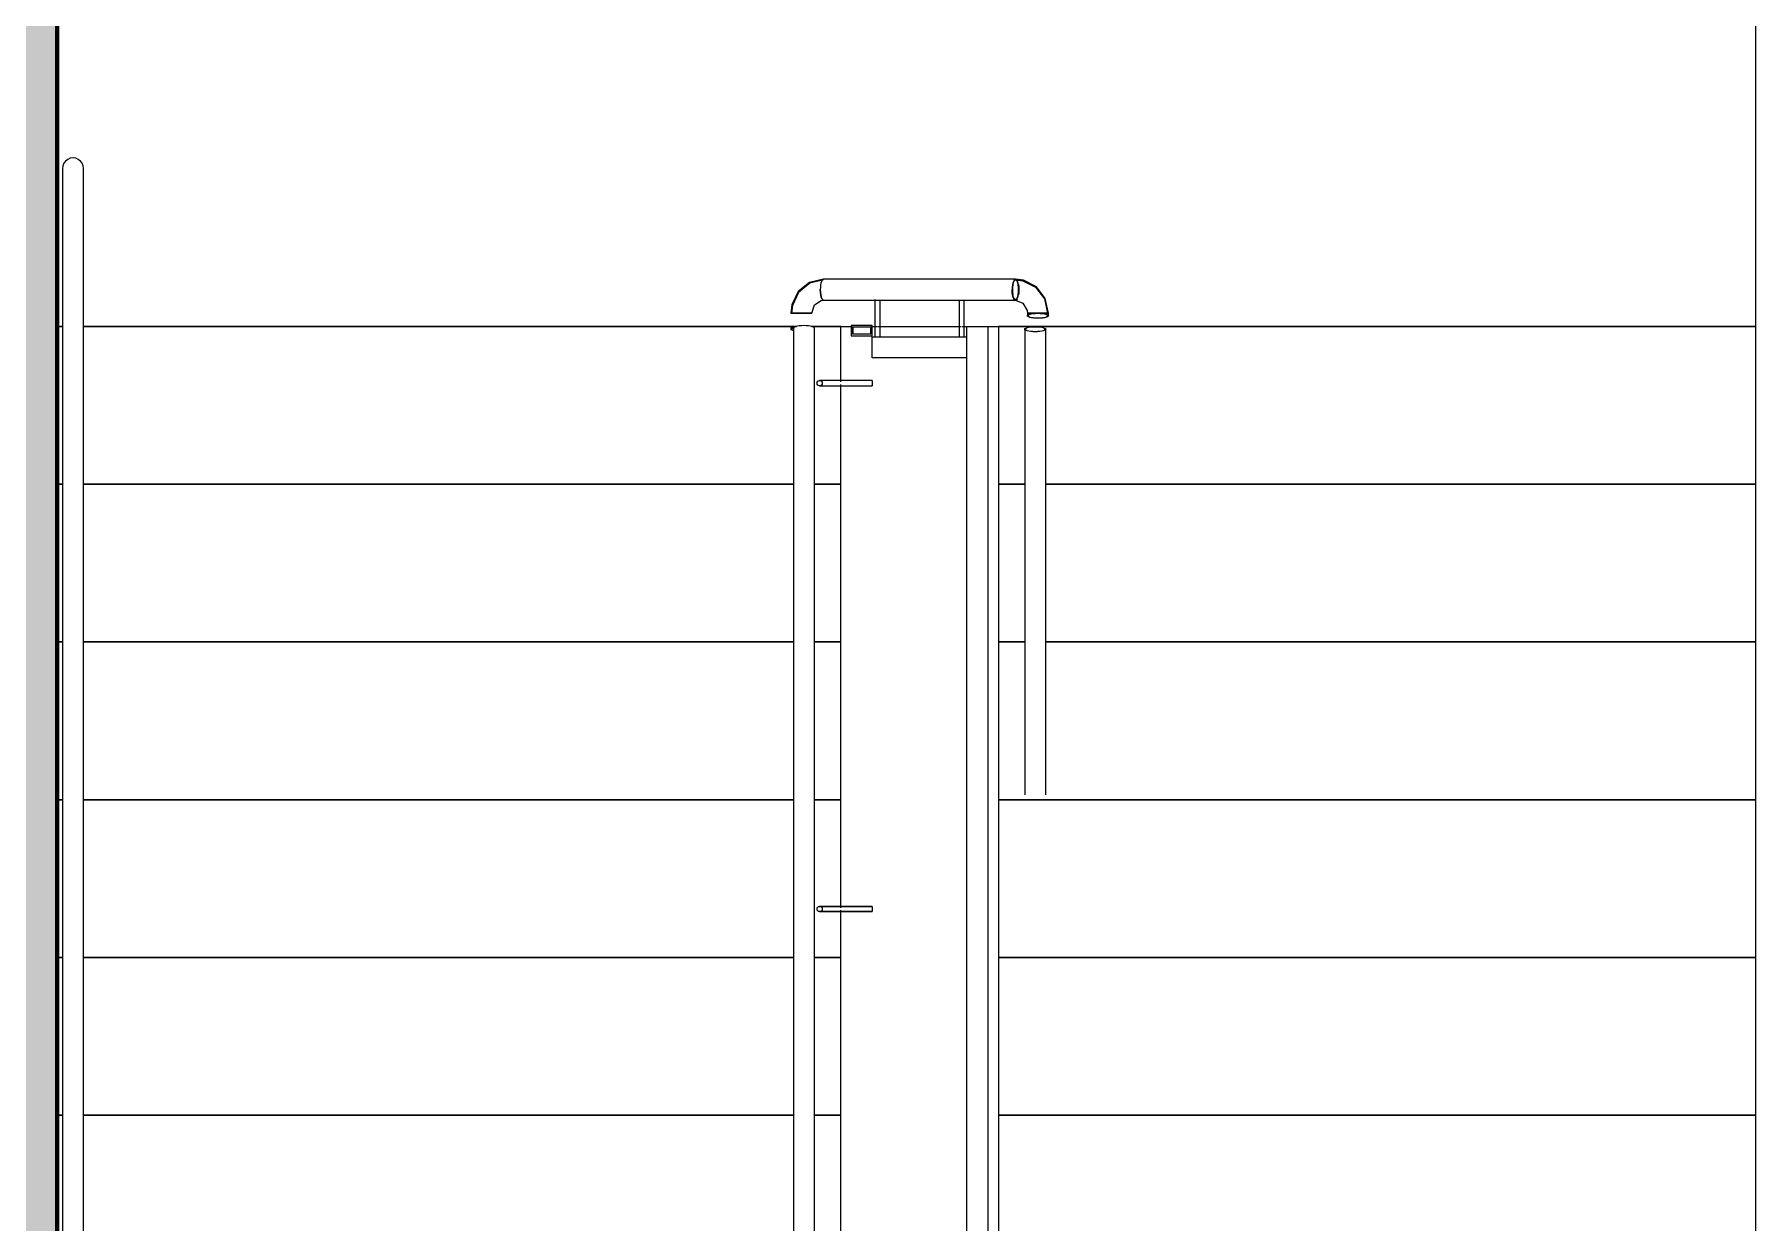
# Model space of a CAD drawing. Header units: millimetres. Extents: x -537608 to 253996, y -217170 to 186033.
# Drawn here: x -216910 to -213636, y 145317 to 147577 of the extents above; entities that cross this region are included whole.
import ezdxf

# ---------------------------------------------------------------- set-up
doc = ezdxf.new("R2010")
doc.units = ezdxf.units.MM
doc.layers.add('16) Лак 1.6м', color=160, linetype='Continuous', lineweight=90)
doc.layers.add('PDF _Геометрия', color=7, linetype='Continuous')
doc.layers.add('PDF _Сплошная заливка', color=7, linetype='Continuous', true_color=0xffffff)

msp = doc.modelspace()

# ---------------------------------------------------------------- hatches: boundary and pattern name
at = {"layer": 'PDF _Сплошная заливка', "true_color": 0x56bc34, "transparency": 33554559}
h = msp.add_hatch(color=85, dxfattribs=at)
h.paths.add_polyline_path([(-216926.1955, 140421.2571), (-216866.1969, 140421.2571), (-216866.1969, 140631.2573), (-216918.1951, 140631.2573), (-216918.1951, 140626.2577), (-216926.1955, 140626.2577)], flags=0)
h.paths.add_polyline_path([(-216918.1951, 142281.2572), (-216866.1969, 142281.2572), (-216866.1969, 148521.2561), (-216926.1955, 148521.2561), (-216926.1481, 142286.258), (-216918.1951, 142286.258)], flags=0)

# ---------------------------------------------------------------- linework, layer by layer
at = {"layer": '16) Лак 1.6м'}
msp.add_lwpolyline([(-215999.3038, 148461.2554), (-216866.1969, 148461.2554), (-216866.1969, 143153.2583)], dxfattribs=at)
at = {"layer": 'PDF _Геометрия', "lineweight": 9}
for p, q in [((-216866.1969, 143156.2574), (-216866.1969, 148461.2554)), ((-213636.1962, 147701.3102), (-213636.1962, 142781.3119)), ((-216846.196, 147338.9444), (-216850.3383, 147335.7666)), ((-216841.3713, 147340.9424), (-216846.196, 147338.9444)), ((-216836.1956, 147341.6248), (-216841.3713, 147340.9424)), ((-216831.0198, 147340.9424), (-216836.1956, 147341.6248)), ((-216826.195, 147338.9444), (-216831.0198, 147340.9424)), ((-216822.0528, 147335.7666), (-216826.195, 147338.9444)), ((-216855.514, 147326.7996), (-216856.1965, 147321.6239)), ((-216856.1965, 147321.6239), (-216856.1965, 143121.2568)), ((-216853.5161, 147331.6244), (-216855.514, 147326.7996)), ((-216850.3383, 147335.7666), (-216853.5161, 147331.6244)), ((-216818.8751, 147331.6244), (-216822.0528, 147335.7666)), ((-216816.8771, 147326.7996), (-216818.8751, 147331.6244)), ((-216816.1968, 147321.6239), (-216816.8771, 147326.7996)), ((-216816.1968, 143121.2568), (-216816.1968, 147321.6239)), ((-215408.641, 147111.2566), (-215435.4301, 147105.0088)), ((-215408.641, 147109.7561), (-215435.0749, 147103.5103)), ((-215411.4398, 147109.2759), (-215412.6605, 147106.8926)), ((-215410.077, 147110.755), (-215411.4398, 147109.2759)), ((-215408.641, 147111.2566), (-215410.077, 147110.755)), ((-215043.7519, 147111.2566), (-215408.641, 147111.2566)), ((-215046.5486, 147109.2759), (-215047.7693, 147106.8926)), ((-215045.2935, 147109.1252), (-215046.7316, 147107.278)), ((-215046.7316, 147107.278), (-215045.2935, 147109.1252)), ((-215045.1858, 147110.755), (-215046.5486, 147109.2759)), ((-215043.7519, 147109.7561), (-215045.2935, 147109.1252)), ((-215045.2935, 147109.1252), (-215043.7519, 147109.7561)), ((-215043.7519, 147111.2566), (-215045.1858, 147110.755)), ((-215028.5112, 147109.3017), (-215043.7519, 147111.2566)), ((-215043.7519, 147111.2566), (-215042.0834, 147110.5741)), ((-215042.0834, 147110.5741), (-215043.7519, 147111.2566)), ((-215043.7519, 147109.7561), (-215042.2083, 147109.1252)), ((-215042.2083, 147109.1252), (-215043.7519, 147109.7561)), ((-215043.7519, 147109.7561), (-215029.8137, 147108.0832)), ((-215042.2083, 147109.1252), (-215040.7701, 147107.278)), ((-215040.7701, 147107.278), (-215042.2083, 147109.1252)), ((-215042.0834, 147110.5741), (-215040.529, 147108.5762)), ((-215040.529, 147108.5762), (-215042.0834, 147110.5741)), ((-215004.0601, 147096.5283), (-215028.5112, 147109.3017)), ((-215456.9984, 147087.5418), (-215469.3521, 147062.1069)), ((-215456.2449, 147086.0714), (-215468.1249, 147060.7656)), ((-215435.4301, 147105.0088), (-215456.9984, 147087.5418)), ((-215435.0749, 147103.5103), (-215456.2449, 147086.0714)), ((-215414.9254, 147095.7102), (-215415.0869, 147091.2557)), ((-215415.0869, 147091.2557), (-215414.8673, 147086.08)), ((-215414.8673, 147086.08), (-215415.0869, 147091.2557)), ((-215414.4475, 147099.9364), (-215414.9254, 147095.7102)), ((-215414.8673, 147086.08), (-215414.2236, 147081.2574)), ((-215414.2236, 147081.2574), (-215414.8673, 147086.08)), ((-215413.681, 147103.7277), (-215414.4475, 147099.9364)), ((-215414.2236, 147081.2574), (-215413.1988, 147077.1151)), ((-215413.1988, 147077.1151), (-215414.2236, 147081.2574)), ((-215412.6605, 147106.8926), (-215413.681, 147103.7277)), ((-215413.1988, 147077.1151), (-215411.8639, 147073.9352)), ((-215411.8639, 147073.9352), (-215413.1988, 147077.1151)), ((-215050.0343, 147095.7102), (-215050.1958, 147091.2557)), ((-215050.1958, 147091.2557), (-215049.9761, 147086.08)), ((-215049.9761, 147086.08), (-215050.1958, 147091.2557)), ((-215049.5584, 147099.9364), (-215050.0343, 147095.7102)), ((-215049.9761, 147086.08), (-215049.3324, 147081.2574)), ((-215049.3324, 147081.2574), (-215049.9761, 147086.08)), ((-215049.5089, 147096.0439), (-215049.7135, 147091.2557)), ((-215049.7135, 147091.2557), (-215049.5089, 147096.0439)), ((-215049.7135, 147091.2557), (-215049.5089, 147086.4675)), ((-215049.5089, 147086.4675), (-215049.7135, 147091.2557)), ((-215048.7899, 147103.7277), (-215049.5584, 147099.9364)), ((-215048.9148, 147100.5069), (-215049.5089, 147096.0439)), ((-215049.5089, 147096.0439), (-215048.9148, 147100.5069)), ((-215049.5089, 147086.4675), (-215048.9148, 147082.0067)), ((-215048.9148, 147082.0067), (-215049.5089, 147086.4675)), ((-215049.3324, 147081.2574), (-215048.3076, 147077.1151)), ((-215048.3076, 147077.1151), (-215049.3324, 147081.2574)), ((-215047.9674, 147104.3392), (-215048.9148, 147100.5069)), ((-215048.9148, 147100.5069), (-215047.9674, 147104.3392)), ((-215047.7693, 147106.8926), (-215048.7899, 147103.7277)), ((-215048.3076, 147077.1151), (-215046.9728, 147073.9352)), ((-215046.9728, 147073.9352), (-215048.3076, 147077.1151)), ((-215046.7316, 147107.278), (-215047.9674, 147104.3392)), ((-215047.9674, 147104.3392), (-215046.7316, 147107.278)), ((-215040.7701, 147107.278), (-215039.5343, 147104.3392)), ((-215039.5343, 147104.3392), (-215040.7701, 147107.278)), ((-215039.5343, 147078.1743), (-215040.7701, 147075.2356)), ((-215040.7701, 147075.2356), (-215039.5343, 147078.1743)), ((-215039.7324, 147075.6209), (-215038.7119, 147078.7858)), ((-215039.5343, 147104.3392), (-215038.587, 147100.5069)), ((-215038.587, 147100.5069), (-215039.5343, 147104.3392)), ((-215038.587, 147082.0067), (-215039.5343, 147078.1743)), ((-215039.5343, 147078.1743), (-215038.587, 147082.0067)), ((-215038.7119, 147078.7858), (-215037.9433, 147082.5772)), ((-215038.587, 147100.5069), (-215037.9928, 147096.0439)), ((-215037.9928, 147096.0439), (-215038.587, 147100.5069)), ((-215037.9928, 147086.4675), (-215038.587, 147082.0067)), ((-215038.587, 147082.0067), (-215037.9928, 147086.4675)), ((-215037.5256, 147096.4336), (-215038.1693, 147101.2562)), ((-215038.1693, 147101.2562), (-215037.5256, 147096.4336)), ((-215037.5256, 147086.08), (-215038.1693, 147081.2574)), ((-215037.9928, 147096.0439), (-215037.7883, 147091.2557)), ((-215037.7883, 147091.2557), (-215037.9928, 147096.0439)), ((-215037.7883, 147091.2557), (-215037.9928, 147086.4675)), ((-215037.9928, 147086.4675), (-215037.7883, 147091.2557)), ((-215037.9433, 147082.5772), (-215037.4675, 147086.8012)), ((-215037.306, 147091.2557), (-215037.5256, 147096.4336)), ((-215037.5256, 147096.4336), (-215037.306, 147091.2557)), ((-215037.306, 147091.2557), (-215037.5256, 147086.08)), ((-215037.4675, 147086.8012), (-215037.306, 147091.2557)), ((-215029.8137, 147108.0832), (-215005.5069, 147095.7855)), ((-215005.5069, 147095.7855), (-214988.6923, 147073.7931)), ((-214987.2003, 147074.1397), (-215004.0601, 147096.5283)), ((-215469.3521, 147062.1069), (-215471.2402, 147046.2568)), ((-215470.8592, 147046.2568), (-215471.2402, 147046.2568)), ((-215471.2402, 147046.2568), (-215471.1972, 147046.2568)), ((-215471.1972, 147046.2568), (-215470.1745, 147046.2568)), ((-215469.1863, 147046.2568), (-215470.8592, 147046.2568)), ((-215470.1745, 147046.2568), (-215468.2627, 147046.2568)), ((-215468.1249, 147060.7656), (-215469.7418, 147046.2568)), ((-215469.7009, 147046.2568), (-215469.7396, 147046.2568)), ((-215469.7396, 147046.2568), (-215469.3887, 147046.2568)), ((-215468.7535, 147046.2568), (-215469.7009, 147046.2568)), ((-215469.3887, 147046.2568), (-215467.8407, 147046.2568)), ((-215466.2885, 147046.2568), (-215469.1863, 147046.2568)), ((-215466.6135, 147046.2568), (-215468.7535, 147046.2568)), ((-215468.2627, 147046.2568), (-215465.5004, 147046.2568)), ((-215467.8407, 147046.2568), (-215465.1603, 147046.2568)), ((-215463.4272, 147046.2568), (-215466.6135, 147046.2568)), ((-215462.3658, 147046.2568), (-215466.2885, 147046.2568)), ((-215465.5004, 147046.2568), (-215462.0234, 147046.2568)), ((-215465.1603, 147046.2568), (-215461.5325, 147046.2568)), ((-215459.4076, 147046.2568), (-215463.4272, 147046.2568)), ((-215457.6853, 147046.2568), (-215462.3658, 147046.2568)), ((-215462.0234, 147046.2568), (-215458.0061, 147046.2568)), ((-215461.5325, 147046.2568), (-215457.203, 147046.2568)), ((-215454.8347, 147046.2568), (-215459.4076, 147046.2568)), ((-215458.0061, 147046.2568), (-215453.6506, 147046.2568)), ((-215453.3083, 147046.2568), (-215457.6853, 147046.2568)), ((-215457.203, 147046.2568), (-215452.4665, 147046.2568)), ((-215450.0142, 147046.2568), (-215454.8347, 147046.2568)), ((-215453.6506, 147046.2568), (-215449.1725, 147046.2568)), ((-215448.8302, 147046.2568), (-215453.3083, 147046.2568)), ((-215452.4665, 147046.2568), (-215447.6482, 147046.2568)), ((-215445.2778, 147046.2568), (-215450.0142, 147046.2568)), ((-215449.1725, 147046.2568), (-215444.7955, 147046.2568)), ((-215444.4747, 147046.2568), (-215448.8302, 147046.2568)), ((-215447.6482, 147046.2568), (-215443.0732, 147046.2568)), ((-215440.9503, 147046.2568), (-215445.2778, 147046.2568)), ((-215444.7955, 147046.2568), (-215440.115, 147046.2568)), ((-215440.4573, 147046.2568), (-215444.4747, 147046.2568)), ((-215443.0732, 147046.2568), (-215439.0557, 147046.2568)), ((-215437.3205, 147046.2568), (-215440.9503, 147046.2568)), ((-215436.9803, 147046.2568), (-215440.4573, 147046.2568)), ((-215440.115, 147046.2568), (-215436.1923, 147046.2568)), ((-215439.0557, 147046.2568), (-215435.8672, 147046.2568)), ((-215434.6422, 147046.2568), (-215437.3205, 147046.2568)), ((-215434.2181, 147046.2568), (-215436.9803, 147046.2568)), ((-215436.1923, 147046.2568), (-215433.2966, 147046.2568)), ((-215435.8672, 147046.2568), (-215433.7272, 147046.2568)), ((-215433.092, 147046.2568), (-215434.6422, 147046.2568)), ((-215432.3084, 147046.2568), (-215434.2181, 147046.2568)), ((-215433.7272, 147046.2568), (-215432.782, 147046.2568)), ((-215433.2966, 147046.2568), (-215431.6216, 147046.2568)), ((-215432.7411, 147046.2568), (-215433.092, 147046.2568)), ((-215432.782, 147046.2568), (-215432.7411, 147046.2568)), ((-215431.2857, 147046.2568), (-215432.3084, 147046.2568)), ((-215431.6216, 147046.2568), (-215431.2427, 147046.2568)), ((-215431.2427, 147046.2568), (-215431.2857, 147046.2568)), ((-215431.2405, 147046.2568), (-215426.0648, 147062.1564)), ((-215426.0648, 147062.1564), (-215413.2461, 147070.7295)), ((-215413.2461, 147070.7295), (-215408.641, 147071.2569)), ((-215411.8639, 147073.9352), (-215410.3095, 147071.9373)), ((-215410.3095, 147071.9373), (-215411.8639, 147073.9352)), ((-215410.3095, 147071.9373), (-215408.641, 147071.2569)), ((-215408.641, 147071.2569), (-215410.3095, 147071.9373)), ((-215408.641, 147071.2569), (-215043.7519, 147071.2569)), ((-215311.1961, 147072.4841), (-215311.1961, 147066.2556)), ((-215311.1961, 147066.2556), (-215311.1961, 147001.2558)), ((-215301.1957, 147066.2556), (-215301.1957, 147069.7908)), ((-215301.1957, 147001.2558), (-215301.1957, 147066.2556)), ((-215151.1973, 147071.9373), (-215151.1973, 147066.2556)), ((-215151.1973, 147066.2556), (-215151.1973, 147001.2558)), ((-215141.1968, 147066.2556), (-215141.1968, 147069.7908)), ((-215141.1968, 147001.2558), (-215141.1968, 147066.2556)), ((-215046.9728, 147073.9352), (-215045.4183, 147071.9373)), ((-215045.4183, 147071.9373), (-215046.9728, 147073.9352)), ((-215045.2935, 147073.3862), (-215046.7316, 147075.2356)), ((-215046.7316, 147075.2356), (-215045.2935, 147073.3862)), ((-215045.4183, 147071.9373), (-215043.7519, 147071.2569)), ((-215043.7519, 147071.2569), (-215045.4183, 147071.9373)), ((-215043.7519, 147072.7575), (-215045.2935, 147073.3862)), ((-215045.2935, 147073.3862), (-215043.7519, 147072.7575)), ((-215042.2083, 147073.3862), (-215043.7519, 147072.7575)), ((-215043.7519, 147072.7575), (-215042.2083, 147073.3862)), ((-215042.0834, 147071.9373), (-215043.7519, 147071.2569)), ((-215043.7519, 147071.2569), (-215042.3159, 147071.7586)), ((-215043.7519, 147071.2569), (-215029.6329, 147065.7583)), ((-215042.3159, 147071.7586), (-215040.9531, 147073.2377)), ((-215040.7701, 147075.2356), (-215042.2083, 147073.3862)), ((-215042.2083, 147073.3862), (-215040.7701, 147075.2356)), ((-215040.529, 147073.9352), (-215042.0834, 147071.9373)), ((-215040.9531, 147073.2377), (-215039.7324, 147075.6209)), ((-215029.6329, 147065.7583), (-215021.6605, 147051.5186)), ((-215021.6605, 147051.5186), (-215021.1524, 147046.2568)), ((-215021.1524, 147046.2568), (-215021.1524, 147041.5354)), ((-215020.4699, 147046.2568), (-215021.1524, 147046.2568)), ((-215021.1524, 147046.2568), (-215020.4699, 147046.2568)), ((-215020.7713, 147046.2568), (-215021.1502, 147046.2568)), ((-215021.1502, 147046.2568), (-215021.1072, 147046.2568)), ((-215021.1072, 147046.2568), (-215020.0845, 147046.2568)), ((-215019.0963, 147046.2568), (-215020.7713, 147046.2568)), ((-215020.6508, 147042.5861), (-215019.1717, 147043.5828)), ((-215018.472, 147046.2568), (-215020.4699, 147046.2568)), ((-215020.4699, 147046.2568), (-215018.472, 147046.2568)), ((-215020.0845, 147046.2568), (-215018.1727, 147046.2568)), ((-215019.021, 147046.2568), (-215019.6518, 147046.2568)), ((-215019.6518, 147046.2568), (-215019.021, 147046.2568)), ((-215019.6109, 147046.2568), (-215019.6496, 147046.2568)), ((-215019.6496, 147046.2568), (-215019.2987, 147046.2568)), ((-215018.6658, 147046.2568), (-215019.6109, 147046.2568)), ((-215019.2987, 147046.2568), (-215017.7507, 147046.2568)), ((-215019.1717, 147043.5828), (-215016.7883, 147044.4785)), ((-215016.2006, 147046.2568), (-215019.0963, 147046.2568)), ((-215017.1737, 147046.2568), (-215019.021, 147046.2568)), ((-215019.021, 147046.2568), (-215017.1737, 147046.2568)), ((-215016.5257, 147046.2568), (-215018.6658, 147046.2568)), ((-215015.2942, 147046.2568), (-215018.472, 147046.2568)), ((-215018.472, 147046.2568), (-215015.2942, 147046.2568)), ((-215016.3771, 147044.0156), (-215018.4504, 147043.0834)), ((-215018.1727, 147046.2568), (-215015.4105, 147046.2568)), ((-215017.7507, 147046.2568), (-215015.0725, 147046.2568)), ((-215014.2328, 147046.2568), (-215017.1737, 147046.2568)), ((-215017.1737, 147046.2568), (-215014.2328, 147046.2568)), ((-215016.7883, 147044.4785), (-215013.6214, 147045.2255)), ((-215013.3372, 147046.2568), (-215016.5257, 147046.2568)), ((-215013.419, 147044.8036), (-215016.3771, 147044.0156)), ((-215012.2779, 147046.2568), (-215016.2006, 147046.2568)), ((-215015.4105, 147046.2568), (-215011.9356, 147046.2568)), ((-215011.1519, 147046.2568), (-215015.2942, 147046.2568)), ((-215015.2942, 147046.2568), (-215011.1519, 147046.2568)), ((-215015.0725, 147046.2568), (-215011.4426, 147046.2568)), ((-215010.4027, 147046.2568), (-215014.2328, 147046.2568)), ((-215014.2328, 147046.2568), (-215010.4027, 147046.2568)), ((-215013.6214, 147045.2255), (-215009.83, 147045.7896)), ((-215009.7482, 147045.4021), (-215013.419, 147044.8036)), ((-215009.3198, 147046.2568), (-215013.3372, 147046.2568)), ((-215007.5974, 147046.2568), (-215012.2779, 147046.2568)), ((-215011.9356, 147046.2568), (-215007.9182, 147046.2568)), ((-215011.4426, 147046.2568), (-215007.113, 147046.2568)), ((-215006.3271, 147046.2568), (-215011.1519, 147046.2568)), ((-215011.1519, 147046.2568), (-215006.3271, 147046.2568)), ((-215005.9396, 147046.2568), (-215010.4027, 147046.2568)), ((-215010.4027, 147046.2568), (-215005.9396, 147046.2568)), ((-215009.83, 147045.7896), (-215005.6016, 147046.1384)), ((-215005.5801, 147045.7767), (-215009.7482, 147045.4021)), ((-215004.7447, 147046.2568), (-215009.3198, 147046.2568)), ((-215007.9182, 147046.2568), (-215003.5628, 147046.2568)), ((-215003.2205, 147046.2568), (-215007.5974, 147046.2568)), ((-215007.113, 147046.2568), (-215002.3786, 147046.2568)), ((-215001.1514, 147046.2568), (-215006.3271, 147046.2568)), ((-215006.3271, 147046.2568), (-215001.1514, 147046.2568)), ((-215001.1514, 147046.2568), (-215005.9396, 147046.2568)), ((-215005.9396, 147046.2568), (-215001.1514, 147046.2568)), ((-215005.6016, 147046.1384), (-215001.1514, 147046.2568)), ((-215001.1514, 147045.9016), (-215005.5801, 147045.7767)), ((-214999.9264, 147046.2568), (-215004.7447, 147046.2568)), ((-215003.5628, 147046.2568), (-214999.0846, 147046.2568)), ((-214998.7423, 147046.2568), (-215003.2205, 147046.2568)), ((-215002.3786, 147046.2568), (-214997.5582, 147046.2568)), ((-215001.1514, 147046.2568), (-214995.9758, 147046.2568)), ((-214995.9758, 147046.2568), (-215001.1514, 147046.2568)), ((-215001.1514, 147046.2568), (-214996.3633, 147046.2568)), ((-214996.3633, 147046.2568), (-215001.1514, 147046.2568)), ((-215001.1514, 147046.2568), (-214996.7013, 147046.1384)), ((-214996.725, 147045.7767), (-215001.1514, 147045.9016)), ((-214995.1899, 147046.2568), (-214999.9264, 147046.2568)), ((-214999.0846, 147046.2568), (-214994.7055, 147046.2568)), ((-214994.3847, 147046.2568), (-214998.7423, 147046.2568)), ((-214997.5582, 147046.2568), (-214992.9831, 147046.2568)), ((-214992.5547, 147045.4021), (-214996.725, 147045.7767)), ((-214996.7013, 147046.1384), (-214992.475, 147045.7896)), ((-214996.3633, 147046.2568), (-214991.9024, 147046.2568)), ((-214991.9024, 147046.2568), (-214996.3633, 147046.2568)), ((-214995.9758, 147046.2568), (-214991.151, 147046.2568)), ((-214991.151, 147046.2568), (-214995.9758, 147046.2568)), ((-214990.8603, 147046.2568), (-214995.1899, 147046.2568)), ((-214994.7055, 147046.2568), (-214990.025, 147046.2568)), ((-214990.3695, 147046.2568), (-214994.3847, 147046.2568)), ((-214992.9831, 147046.2568), (-214988.9658, 147046.2568)), ((-214988.8839, 147044.8036), (-214992.5547, 147045.4021)), ((-214992.475, 147045.7896), (-214988.6815, 147045.2255)), ((-214991.9024, 147046.2568), (-214988.0701, 147046.2568)), ((-214988.0701, 147046.2568), (-214991.9024, 147046.2568)), ((-214991.151, 147046.2568), (-214987.0087, 147046.2568)), ((-214987.0087, 147046.2568), (-214991.151, 147046.2568)), ((-214987.2326, 147046.2568), (-214990.8603, 147046.2568)), ((-214986.8924, 147046.2568), (-214990.3695, 147046.2568)), ((-214990.025, 147046.2568), (-214986.1045, 147046.2568)), ((-214988.9658, 147046.2568), (-214985.7794, 147046.2568)), ((-214985.9258, 147044.0156), (-214988.8839, 147044.8036)), ((-214988.6923, 147073.7931), (-214982.6512, 147046.2568)), ((-214988.6815, 147045.2255), (-214985.5146, 147044.4785)), ((-214988.0701, 147046.2568), (-214985.1313, 147046.2568)), ((-214985.1313, 147046.2568), (-214988.0701, 147046.2568)), ((-214984.5522, 147046.2568), (-214987.2326, 147046.2568)), ((-214981.1526, 147046.2568), (-214987.2003, 147074.1397)), ((-214987.0087, 147046.2568), (-214983.8309, 147046.2568)), ((-214983.8309, 147046.2568), (-214987.0087, 147046.2568)), ((-214984.1302, 147046.2568), (-214986.8924, 147046.2568)), ((-214986.1045, 147046.2568), (-214983.2066, 147046.2568)), ((-214983.8546, 147043.0834), (-214985.9258, 147044.0156)), ((-214985.7794, 147046.2568), (-214983.6393, 147046.2568)), ((-214985.5146, 147044.4785), (-214983.1334, 147043.5828)), ((-214985.1313, 147046.2568), (-214983.2819, 147046.2568)), ((-214983.2819, 147046.2568), (-214985.1313, 147046.2568)), ((-214983.0042, 147046.2568), (-214984.5522, 147046.2568)), ((-214982.2184, 147046.2568), (-214984.1302, 147046.2568)), ((-214983.8309, 147046.2568), (-214981.833, 147046.2568)), ((-214981.833, 147046.2568), (-214983.8309, 147046.2568)), ((-214983.6393, 147046.2568), (-214982.692, 147046.2568)), ((-214983.2819, 147046.2568), (-214982.6512, 147046.2568)), ((-214982.6512, 147046.2568), (-214983.2819, 147046.2568)), ((-214983.2066, 147046.2568), (-214981.5316, 147046.2568)), ((-214983.1334, 147043.5828), (-214981.6521, 147042.5861)), ((-214982.6533, 147046.2568), (-214983.0042, 147046.2568)), ((-214982.692, 147046.2568), (-214982.6533, 147046.2568)), ((-214981.1957, 147046.2568), (-214982.2184, 147046.2568)), ((-214981.833, 147046.2568), (-214981.1526, 147046.2568)), ((-214981.1526, 147046.2568), (-214981.833, 147046.2568)), ((-214981.5316, 147046.2568), (-214981.1526, 147046.2568)), ((-214981.1526, 147046.2568), (-214981.1957, 147046.2568)), ((-214981.1526, 147041.5354), (-214981.1526, 147046.2568)), ((-215471.2402, 147021.2503), (-215471.2402, 147016.5289)), ((-215470.7386, 147021.2503), (-215471.2402, 147021.2503)), ((-215471.2402, 147021.2503), (-215470.5599, 147021.2503)), ((-215470.7386, 147017.5795), (-215471.2402, 147016.5289)), ((-215471.2402, 147016.5289), (-215470.7386, 147015.4782)), ((-215469.2595, 147021.2503), (-215470.7386, 147021.2503)), ((-215469.2595, 147018.5763), (-215470.7386, 147017.5795)), ((-215470.7386, 147015.4782), (-215469.2595, 147014.4793)), ((-215470.5599, 147021.2503), (-215468.5619, 147021.2503)), ((-215469.1109, 147021.2503), (-215469.7418, 147021.2503)), ((-215469.7418, 147021.2503), (-215469.1109, 147021.2503)), ((-215469.7418, 147016.5289), (-215469.6061, 147017.0542)), ((-215469.6061, 147016.0014), (-215469.7418, 147016.5289)), ((-215469.6061, 147017.0542), (-215468.5383, 147018.0768)), ((-215468.5383, 147014.9809), (-215469.6061, 147016.0014)), ((-215466.8762, 147021.2503), (-215469.2595, 147021.2503)), ((-215466.8784, 147019.4719), (-215469.2595, 147018.5763)), ((-215469.2595, 147014.4793), (-215466.8784, 147013.5858)), ((-215467.2616, 147021.2503), (-215469.1109, 147021.2503)), ((-215469.1109, 147021.2503), (-215467.2616, 147021.2503)), ((-215468.5619, 147021.2503), (-215465.3821, 147021.2503)), ((-215468.5383, 147018.0768), (-215466.465, 147019.0091)), ((-215466.465, 147014.0486), (-215468.5383, 147014.9809)), ((-215464.3228, 147021.2503), (-215467.2616, 147021.2503)), ((-215467.2616, 147021.2503), (-215464.3228, 147021.2503)), ((-215463.7113, 147021.2503), (-215466.8762, 147021.2503)), ((-215465.6942, 147019.0865), (-215466.1959, 147018.0359)), ((-215466.1959, 147018.0359), (-215466.1959, 143128.594)), ((-215464.2151, 147020.0834), (-215465.6942, 147019.0865)), ((-215465.3821, 147021.2503), (-215461.2398, 147021.2503)), ((-215460.4905, 147021.2503), (-215464.3228, 147021.2503)), ((-215464.3228, 147021.2503), (-215460.4905, 147021.2503)), ((-215461.8318, 147020.979), (-215464.2151, 147020.0834)), ((-215458.667, 147021.7261), (-215461.8318, 147020.979)), ((-215454.8735, 147022.2902), (-215458.667, 147021.7261)), ((-215450.6473, 147022.6389), (-215454.8735, 147022.2902)), ((-215446.1971, 147022.7574), (-215450.6473, 147022.6389)), ((-215441.7447, 147022.6389), (-215446.1971, 147022.7574)), ((-215437.5185, 147022.2902), (-215441.7447, 147022.6389)), ((-215433.7272, 147021.7261), (-215437.5185, 147022.2902)), ((-215430.5602, 147020.979), (-215433.7272, 147021.7261)), ((-215428.1769, 147020.0834), (-215430.5602, 147020.979)), ((-215426.6978, 147019.0865), (-215428.1769, 147020.0834)), ((-215426.1961, 147018.0359), (-215426.6978, 147019.0865)), ((-215426.1961, 143128.594), (-215426.1961, 147018.0359)), ((-215356.1971, 147021.2567), (-215356.1971, 147003.314)), ((-215353.196, 147020.3137), (-215353.196, 147006.3152)), ((-215319.1965, 147006.3152), (-215319.1965, 147020.3137)), ((-215316.1953, 147003.314), (-215316.1953, 147021.2567)), ((-215136.1954, 147001.2558), (-215136.1954, 147021.2567)), ((-215136.1954, 147021.2567), (-215096.1957, 147021.2567)), ((-215096.1957, 147021.2567), (-215096.1957, 143121.2568)), ((-215026.1968, 147015.9777), (-215025.6952, 147017.0284)), ((-215026.1968, 147015.9777), (-215026.1968, 146130.2699)), ((-215025.6952, 147014.927), (-215026.1968, 147015.9777)), ((-215025.6952, 147017.0284), (-215024.216, 147018.0273)), ((-215024.216, 147013.9303), (-215025.6952, 147014.927)), ((-215024.5605, 147016.5052), (-215024.6961, 147015.9777)), ((-215024.6961, 147015.9777), (-215024.5605, 147015.4524)), ((-215023.4948, 147017.5257), (-215024.5605, 147016.5052)), ((-215024.5605, 147015.4524), (-215023.4948, 147014.4297)), ((-215021.8327, 147013.0346), (-215024.216, 147013.9303)), ((-215021.4215, 147018.4579), (-215023.4948, 147017.5257)), ((-215018.6658, 147012.2875), (-215021.8327, 147013.0346)), ((-215018.4634, 147019.248), (-215021.4215, 147018.4579)), ((-215021.4215, 147013.4975), (-215018.4634, 147012.7095)), ((-215021.1524, 147041.5354), (-215020.6508, 147042.5861)), ((-215020.6508, 147040.4848), (-215021.1524, 147041.5354)), ((-215019.1717, 147039.4858), (-215020.6508, 147040.4848)), ((-215019.5161, 147042.0607), (-215019.6518, 147041.5354)), ((-215019.6518, 147041.5354), (-215019.5161, 147041.0079)), ((-215018.4504, 147043.0834), (-215019.5161, 147042.0607)), ((-215019.5161, 147041.0079), (-215018.4504, 147039.9874)), ((-215016.7883, 147038.5923), (-215019.1717, 147039.4858)), ((-215018.6658, 147019.67), (-215014.8744, 147020.2319)), ((-215014.8744, 147011.7234), (-215018.6658, 147012.2875)), ((-215014.7947, 147019.8444), (-215018.4634, 147019.248)), ((-215018.4634, 147012.7095), (-215014.7947, 147012.111)), ((-215018.4504, 147039.9874), (-215016.3771, 147039.0552)), ((-215013.6214, 147037.8431), (-215016.7883, 147038.5923)), ((-215016.3771, 147039.0552), (-215013.419, 147038.2672)), ((-215014.8744, 147020.2319), (-215010.646, 147020.5807)), ((-215010.646, 147011.3747), (-215014.8744, 147011.7234)), ((-215010.6244, 147020.219), (-215014.7947, 147019.8444)), ((-215014.7947, 147012.111), (-215010.6244, 147011.7385)), ((-215009.83, 147037.2811), (-215013.6214, 147037.8431)), ((-215013.419, 147038.2672), (-215009.7482, 147037.6687)), ((-215010.646, 147020.5807), (-215006.1958, 147020.6991)), ((-215006.1958, 147011.2563), (-215010.646, 147011.3747)), ((-215006.1958, 147020.346), (-215010.6244, 147020.219)), ((-215010.6244, 147011.7385), (-215006.1958, 147011.6115)), ((-215005.6016, 147036.9324), (-215009.83, 147037.2811)), ((-215009.7482, 147037.6687), (-215005.5801, 147037.2941)), ((-215006.1958, 147020.6991), (-215001.7457, 147020.5807)), ((-215001.7694, 147020.219), (-215006.1958, 147020.346)), ((-215006.1958, 147011.6115), (-215001.7694, 147011.7385)), ((-215001.7457, 147011.3747), (-215006.1958, 147011.2563)), ((-215001.1514, 147036.814), (-215005.6016, 147036.9324)), ((-215005.5801, 147037.2941), (-215001.1514, 147037.1671)), ((-214997.5991, 147019.8444), (-215001.7694, 147020.219)), ((-215001.7694, 147011.7385), (-214997.5991, 147012.111)), ((-215001.7457, 147020.5807), (-214997.5194, 147020.2319)), ((-214997.5194, 147011.7234), (-215001.7457, 147011.3747)), ((-215001.1514, 147037.1671), (-214996.725, 147037.2941)), ((-214996.7013, 147036.9324), (-215001.1514, 147036.814)), ((-214993.9283, 147019.248), (-214997.5991, 147019.8444)), ((-214997.5991, 147012.111), (-214993.9283, 147012.7095)), ((-214997.5194, 147020.2319), (-214993.7259, 147019.67)), ((-214993.7259, 147012.2875), (-214997.5194, 147011.7234)), ((-214996.725, 147037.2941), (-214992.5547, 147037.6687)), ((-214992.475, 147037.2811), (-214996.7013, 147036.9324)), ((-214990.9701, 147018.4579), (-214993.9283, 147019.248)), ((-214993.9283, 147012.7095), (-214990.9701, 147013.4975)), ((-214990.5589, 147013.0346), (-214993.7259, 147012.2875)), ((-214992.5547, 147037.6687), (-214988.8839, 147038.2672)), ((-214988.6815, 147037.8431), (-214992.475, 147037.2811)), ((-214988.899, 147017.5257), (-214990.9701, 147018.4579)), ((-214988.1777, 147013.9303), (-214990.5589, 147013.0346)), ((-214987.8311, 147016.5052), (-214988.899, 147017.5257)), ((-214988.899, 147014.4297), (-214987.8311, 147015.4524)), ((-214988.8839, 147038.2672), (-214985.9258, 147039.0552)), ((-214985.5146, 147038.5923), (-214988.6815, 147037.8431)), ((-214988.1777, 147018.0273), (-214986.6987, 147017.0284)), ((-214986.6987, 147014.927), (-214988.1777, 147013.9303)), ((-214987.6955, 147015.9777), (-214987.8311, 147016.5052)), ((-214987.8311, 147015.4524), (-214987.6955, 147015.9777)), ((-214986.6987, 147017.0284), (-214986.197, 147015.9777)), ((-214986.197, 147015.9777), (-214986.6987, 147014.927)), ((-214986.197, 146130.2699), (-214986.197, 147015.9777)), ((-214985.9258, 147039.0552), (-214983.8546, 147039.9874)), ((-214983.1334, 147039.4858), (-214985.5146, 147038.5923)), ((-214982.7867, 147042.0607), (-214983.8546, 147043.0834)), ((-214983.8546, 147039.9874), (-214982.7867, 147041.0079)), ((-214981.6521, 147040.4848), (-214983.1334, 147039.4858)), ((-214982.6512, 147041.5354), (-214982.7867, 147042.0607)), ((-214982.7867, 147041.0079), (-214982.6512, 147041.5354)), ((-214981.6521, 147042.5861), (-214981.1526, 147041.5354)), ((-214981.1526, 147041.5354), (-214981.6521, 147040.4848)), ((-215316.1953, 146961.2561), (-215316.1953, 147001.2558)), ((-215316.1953, 147001.2558), (-215136.1954, 147001.2558)), ((-215136.1954, 146961.2561), (-215136.1954, 147001.2558)), ((-215136.1954, 146961.2561), (-215316.1953, 146961.2561)), ((-215136.1954, 143121.2568), (-215136.1954, 146961.2561)), ((-215410.0813, 146918.3154), (-215416.1957, 146918.3154)), ((-215394.7307, 146918.3154), (-215410.0813, 146918.3154)), ((-215391.1956, 146918.3154), (-215394.7307, 146918.3154)), ((-215316.1953, 146918.3154), (-215391.1956, 146918.3154)), ((-215316.1953, 146918.1432), (-215316.1953, 146918.3154)), ((-215316.1953, 146918.3154), (-215316.1953, 146918.1432)), ((-215316.1953, 146917.6437), (-215316.1953, 146918.1432)), ((-215316.1953, 146918.1432), (-215316.1953, 146917.6437)), ((-215316.1953, 146916.8492), (-215316.1953, 146917.6437)), ((-215316.1953, 146917.6437), (-215316.1953, 146916.8492)), ((-215316.1953, 146916.8492), (-215316.1953, 146915.8137)), ((-215316.1953, 146915.8137), (-215316.1953, 146914.608)), ((-215316.1953, 146914.608), (-215316.1953, 146913.3141)), ((-215316.1953, 146913.3141), (-215316.1953, 146912.0202)), ((-215416.1957, 146908.3149), (-215415.9459, 146908.3149)), ((-215415.9459, 146908.3149), (-215407.5774, 146908.3149)), ((-215407.5774, 146908.3149), (-215391.1956, 146908.3149)), ((-215391.1956, 146908.3149), (-215316.1953, 146908.3149)), ((-215316.1953, 146912.0202), (-215316.1953, 146910.8145)), ((-215316.1953, 146910.8145), (-215316.1953, 146909.7789)), ((-215316.1953, 146909.7789), (-215316.1953, 146908.9845)), ((-215316.1953, 146908.9845), (-215316.1953, 146909.7789)), ((-215316.1953, 146908.9845), (-215316.1953, 146908.485)), ((-215316.1953, 146908.485), (-215316.1953, 146908.9845)), ((-215316.1953, 146908.485), (-215316.1953, 146908.3149)), ((-215316.1953, 146908.3149), (-215316.1953, 146908.485)), ((-215410.0813, 145918.3137), (-215416.1957, 145918.3137)), ((-215416.1957, 145918.3137), (-215410.0813, 145918.3137)), ((-215416.1957, 145908.3154), (-215415.9459, 145908.3154)), ((-215415.9459, 145908.3154), (-215416.1957, 145908.3154)), ((-215415.9459, 145908.3154), (-215407.5774, 145908.3154)), ((-215407.5774, 145908.3154), (-215415.9459, 145908.3154)), ((-215394.7307, 145918.3137), (-215410.0813, 145918.3137)), ((-215410.0813, 145918.3137), (-215394.7307, 145918.3137)), ((-215407.5774, 145908.3154), (-215391.1956, 145908.3154)), ((-215391.1956, 145908.3154), (-215407.5774, 145908.3154)), ((-215391.1956, 145918.3137), (-215394.7307, 145918.3137)), ((-215394.7307, 145918.3137), (-215391.1956, 145918.3137)), ((-215391.1956, 145918.3137), (-215316.1953, 145918.3137)), ((-215316.1953, 145918.3137), (-215391.1956, 145918.3137)), ((-215391.1956, 145908.3154), (-215316.1953, 145908.3154)), ((-215316.1953, 145908.3154), (-215391.1956, 145908.3154)), ((-215316.1953, 145918.1437), (-215316.1953, 145918.3137)), ((-215316.1953, 145918.3137), (-215316.1953, 145918.1437)), ((-215316.1953, 145918.1437), (-215316.1953, 145918.3137)), ((-215316.1953, 145918.3137), (-215316.1953, 145918.1437)), ((-215316.1953, 145917.6441), (-215316.1953, 145918.1437)), ((-215316.1953, 145918.1437), (-215316.1953, 145917.6441)), ((-215316.1953, 145917.6441), (-215316.1953, 145918.1437)), ((-215316.1953, 145918.1437), (-215316.1953, 145917.6441)), ((-215316.1953, 145916.8497), (-215316.1953, 145917.6441)), ((-215316.1953, 145917.6441), (-215316.1953, 145916.8497)), ((-215316.1953, 145916.8497), (-215316.1953, 145917.6441)), ((-215316.1953, 145917.6441), (-215316.1953, 145916.8497)), ((-215316.1953, 145916.8497), (-215316.1953, 145915.8142)), ((-215316.1953, 145915.8142), (-215316.1953, 145914.6085)), ((-215316.1953, 145914.6085), (-215316.1953, 145913.3146)), ((-215316.1953, 145913.3146), (-215316.1953, 145912.0207)), ((-215316.1953, 145912.0207), (-215316.1953, 145910.815)), ((-215316.1953, 145910.815), (-215316.1953, 145909.7794)), ((-215316.1953, 145909.7794), (-215316.1953, 145908.985)), ((-215316.1953, 145908.985), (-215316.1953, 145909.7794)), ((-215316.1953, 145909.7794), (-215316.1953, 145908.985)), ((-215316.1953, 145908.985), (-215316.1953, 145909.7794)), ((-215316.1953, 145908.985), (-215316.1953, 145908.4855)), ((-215316.1953, 145908.4855), (-215316.1953, 145908.985)), ((-215316.1953, 145908.985), (-215316.1953, 145908.4855)), ((-215316.1953, 145908.4855), (-215316.1953, 145908.985)), ((-215316.1953, 145908.4855), (-215316.1953, 145908.3154)), ((-215316.1953, 145908.3154), (-215316.1953, 145908.4855)), ((-215316.1953, 145908.4855), (-215316.1953, 145908.3154)), ((-215316.1953, 145908.3154), (-215316.1953, 145908.4855))]:
    msp.add_line(p, q, dxfattribs=at)
at = {"layer": 'PDF _Геометрия', "color": 253, "lineweight": 9, "true_color": 0xaaaaaa}
for p, q in [((-216856.1965, 147021.2567), (-216866.1969, 147021.2567)), ((-216866.1969, 147021.2567), (-216856.1965, 147021.2567)), ((-215460.6584, 147021.2567), (-216816.1968, 147021.2567)), ((-216816.1968, 147021.2567), (-215460.6584, 147021.2567)), ((-215376.1959, 147021.2567), (-215431.7336, 147021.2567)), ((-215431.7336, 147021.2567), (-215376.1959, 147021.2567)), ((-215376.1959, 146915.8137), (-215376.1959, 147021.2567)), ((-215376.1959, 147021.2567), (-215354.139, 147021.2567)), ((-215318.2535, 147021.2567), (-215307.0926, 147021.2567)), ((-215305.3014, 147021.2567), (-215147.0916, 147021.2567)), ((-215145.3003, 147021.2567), (-215136.1954, 147021.2567)), ((-215096.1957, 147021.2567), (-215076.1969, 147021.2567)), ((-215076.1969, 147021.2567), (-213636.1962, 147021.2567)), ((-213636.1962, 147021.2567), (-215076.1969, 147021.2567)), ((-215076.1969, 147021.2567), (-215076.1969, 146721.2577)), ((-215376.1959, 146721.2577), (-215376.1959, 146910.8145)), ((-216856.1965, 146721.2577), (-216866.1969, 146721.2577)), ((-216866.1969, 146721.2577), (-216856.1965, 146721.2577)), ((-215465.6942, 146721.2577), (-216816.1968, 146721.2577)), ((-216816.1968, 146721.2577), (-215465.6942, 146721.2577)), ((-215376.1959, 146721.2577), (-215426.6978, 146721.2577)), ((-215426.6978, 146721.2577), (-215376.1959, 146721.2577)), ((-215376.1959, 146421.2566), (-215376.1959, 146721.2577)), ((-215076.1969, 146721.2577), (-215076.1969, 146421.2566)), ((-215076.1969, 146721.2577), (-215025.5832, 146721.2577)), ((-215025.5832, 146721.2577), (-215076.1969, 146721.2577)), ((-214986.8085, 146721.2577), (-213636.1962, 146721.2577)), ((-213636.1962, 146721.2577), (-214986.8085, 146721.2577)), ((-216856.1965, 146421.2566), (-216866.1969, 146421.2566)), ((-216866.1969, 146421.2566), (-216856.1965, 146421.2566)), ((-215465.6942, 146421.2566), (-216816.1968, 146421.2566)), ((-216816.1968, 146421.2566), (-215465.6942, 146421.2566)), ((-215376.1959, 146421.2566), (-215426.6978, 146421.2566)), ((-215426.6978, 146421.2566), (-215376.1959, 146421.2566)), ((-215376.1959, 146121.2576), (-215376.1959, 146421.2566)), ((-215076.1969, 146421.2566), (-215076.1969, 146121.2576)), ((-215076.1969, 146421.2566), (-215025.469, 146421.2566)), ((-215025.469, 146421.2566), (-215076.1969, 146421.2566)), ((-214986.9225, 146421.2566), (-213636.1962, 146421.2566)), ((-213636.1962, 146421.2566), (-214986.9225, 146421.2566)), ((-216856.1965, 146121.2576), (-216866.1969, 146121.2576)), ((-216866.1969, 146121.2576), (-216856.1965, 146121.2576)), ((-215465.6942, 146121.2576), (-216816.1968, 146121.2576)), ((-216816.1968, 146121.2576), (-215465.6942, 146121.2576)), ((-215376.1959, 146121.2576), (-215426.6978, 146121.2576)), ((-215426.6978, 146121.2576), (-215376.1959, 146121.2576)), ((-215376.1959, 145915.8142), (-215376.1959, 146121.2576)), ((-215076.1969, 146121.2576), (-215076.1969, 145821.2565)), ((-215076.1969, 146121.2576), (-213636.1962, 146121.2576)), ((-213636.1962, 146121.2576), (-215076.1969, 146121.2576)), ((-215376.1959, 145821.2565), (-215376.1959, 145910.815)), ((-216856.1965, 145821.2565), (-216866.1969, 145821.2565)), ((-216866.1969, 145821.2565), (-216856.1965, 145821.2565)), ((-215465.6942, 145821.2565), (-216816.1968, 145821.2565)), ((-216816.1968, 145821.2565), (-215465.6942, 145821.2565)), ((-215376.1959, 145821.2565), (-215426.6978, 145821.2565)), ((-215426.6978, 145821.2565), (-215376.1959, 145821.2565)), ((-215376.1959, 145521.2574), (-215376.1959, 145821.2565)), ((-215076.1969, 145821.2565), (-215076.1969, 145521.2574)), ((-215076.1969, 145821.2565), (-213636.1962, 145821.2565)), ((-213636.1962, 145821.2565), (-215076.1969, 145821.2565)), ((-216856.1965, 145521.2574), (-216866.1969, 145521.2574)), ((-216866.1969, 145521.2574), (-216856.1965, 145521.2574)), ((-215465.6942, 145521.2574), (-216816.1968, 145521.2574)), ((-216816.1968, 145521.2574), (-215465.6942, 145521.2574)), ((-215376.1959, 145521.2574), (-215426.6978, 145521.2574)), ((-215426.6978, 145521.2574), (-215376.1959, 145521.2574)), ((-215376.1959, 145221.2563), (-215376.1959, 145521.2574)), ((-215076.1969, 145521.2574), (-215076.1969, 145221.2563)), ((-215076.1969, 145521.2574), (-213636.1962, 145521.2574)), ((-213636.1962, 145521.2574), (-215076.1969, 145521.2574))]:
    msp.add_line(p, q, dxfattribs=at)
at = {"layer": 'PDF _Геометрия', "lineweight": 20}
for p, q in [((-215316.1953, 147023.315), (-215356.1971, 147023.315)), ((-215356.1971, 147023.315), (-215356.1971, 147003.314)), ((-215353.196, 147006.3152), (-215353.196, 147020.3137)), ((-215353.196, 147020.3137), (-215319.1965, 147020.3137)), ((-215319.1965, 147020.3137), (-215319.1965, 147006.3152)), ((-215316.1953, 147003.314), (-215316.1953, 147023.315)), ((-215356.1971, 147003.314), (-215316.1953, 147003.314)), ((-215319.1965, 147006.3152), (-215353.196, 147006.3152))]:
    msp.add_line(p, q, dxfattribs=at)
at = {"layer": 'PDF _Геометрия', "lineweight": 9}
for centre in [(-215416.1958, 146913.314), (-215416.1958, 145913.3145), (-215416.1958, 145913.3145)]:
    msp.add_circle(centre, 4.9993, dxfattribs=at)

doc.saveas('drawing.dxf')
